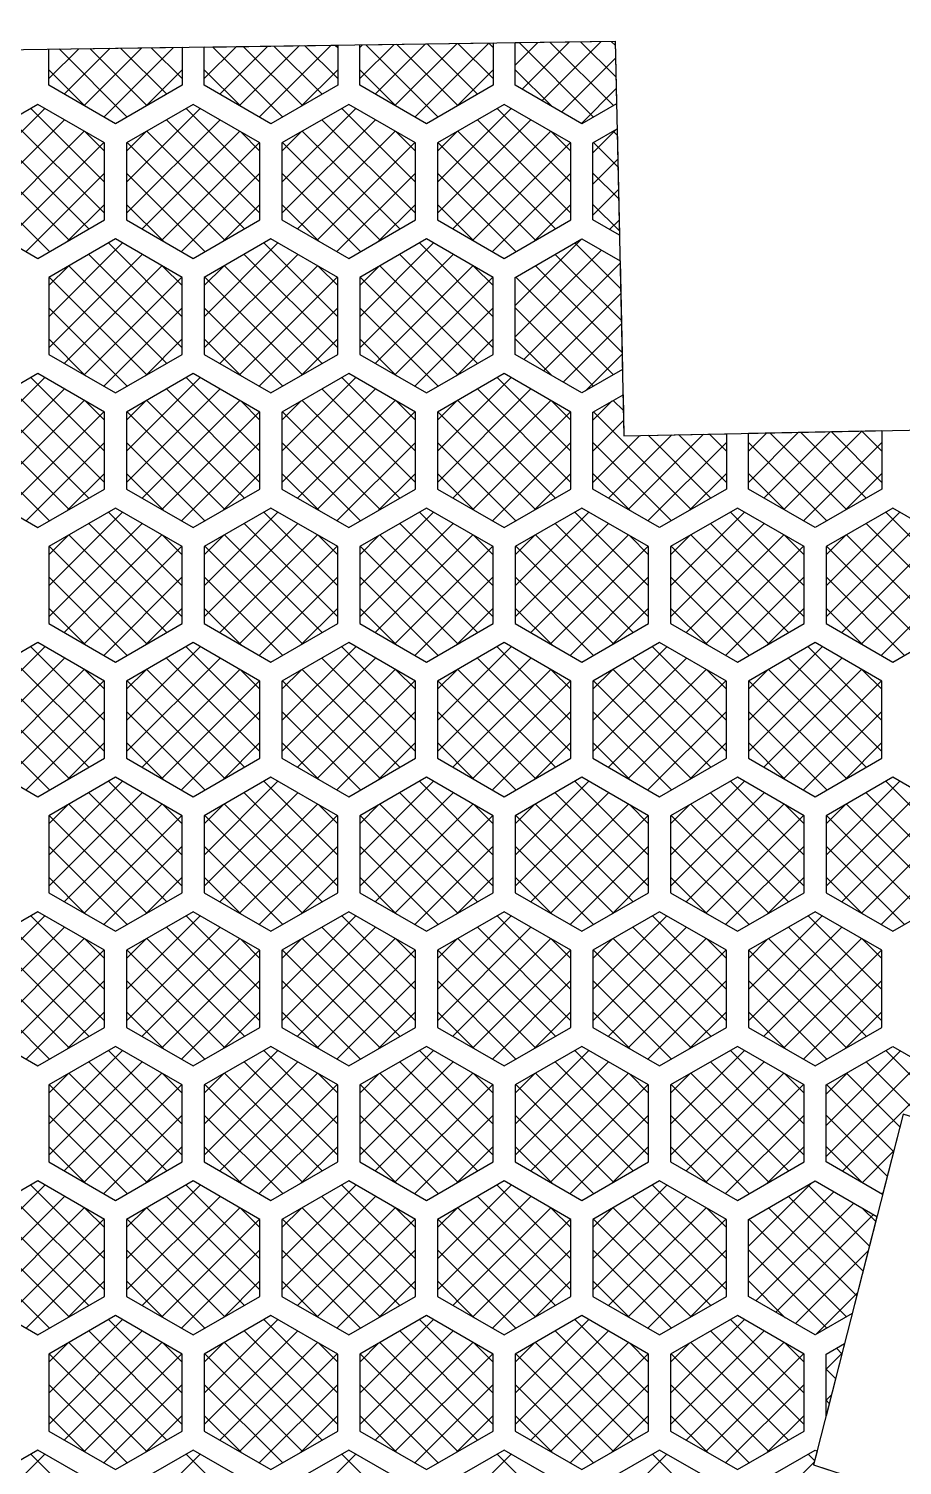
# Model space of a CAD drawing. Header units: millimetres. Extents: x -54 to 79, y -33 to 62.
# Drawn here: x -16.84 to 3, y 29.3 to 61.94 of the extents above; entities that cross this region are included whole.
import ezdxf

# ---------------------------------------------------------------- set-up
doc = ezdxf.new("R2010")
doc.units = ezdxf.units.MM
for name, color, linetype in [('fill', 4, 'Continuous'), ('outline', 3, 'Continuous'), ('pattern', 5, 'Continuous')]:
    doc.layers.add(name, color=color, linetype=linetype)

msp = doc.modelspace()

# ---------------------------------------------------------------- linework, layer by layer
at = {"layer": 'fill'}
for points in [[(-16.386, 60.807), (-15.706, 61.487)], [(-16.15, 61.481), (-14.604, 59.935)], [(-16.034, 60.452), (-14.989, 61.497)], [(-15.585, 60.194), (-14.272, 61.507)], [(-15.453, 61.49), (-14.156, 60.194)], [(-15.137, 59.935), (-13.555, 61.517)], [(-14.755, 61.5), (-13.708, 60.452)], [(-14.058, 61.51), (-13.355, 60.807)], [(-13.361, 61.519), (-13.355, 61.514)], [(-12.855, 60.807), (-12.125, 61.537)], [(-12.855, 61.514), (-12.842, 61.527)], [(-12.668, 61.529), (-11.073, 59.935)], [(-12.502, 60.452), (-11.408, 61.547)], [(-12.054, 60.194), (-10.691, 61.557)], [(-11.97, 61.539), (-10.625, 60.194)], [(-11.606, 59.935), (-9.974, 61.566)], [(-11.273, 61.548), (-10.177, 60.452)], [(-10.575, 61.558), (-9.824, 60.807)], [(-9.878, 61.568), (-9.824, 61.514)], [(-9.324, 60.807), (-8.545, 61.586)], [(-9.324, 61.514), (-9.262, 61.576)], [(-9.185, 61.577), (-7.542, 59.935)], [(-8.971, 60.452), (-7.827, 61.596)], [(-8.523, 60.194), (-7.11, 61.606)], [(-8.487, 61.587), (-7.094, 60.194)], [(-8.075, 59.935), (-6.393, 61.616)], [(-7.79, 61.597), (-6.646, 60.452)], [(-7.093, 61.607), (-6.293, 60.807)], [(-6.395, 61.616), (-6.293, 61.514)], [(-5.793, 61.114), (-5.275, 61.632)], [(-5.702, 61.626), (-4.011, 59.935)], [(-5.635, 60.565), (-4.558, 61.642)], [(-5.187, 60.306), (-3.841, 61.652)], [(-5.005, 61.636), (-3.563, 60.194)], [(-4.307, 61.645), (-3.502, 60.84)], [(-3.61, 61.655), (-3.518, 61.563)], [(-4.739, 60.047), (-3.512, 61.274)], [(-16.386, 61.009), (-15.55, 60.173)], [(-14.192, 60.173), (-13.355, 61.009)], [(-12.855, 61.009), (-12.019, 60.173)], [(-10.661, 60.173), (-9.824, 61.009)], [(-9.324, 61.009), (-8.487, 60.173)], [(-7.129, 60.173), (-6.293, 61.009)], [(-5.793, 61.009), (-4.956, 60.173)], [(-4.29, 59.788), (-3.497, 60.582)], [(-18.152, 58.456), (-16.477, 60.131)], [(-16.796, 60.131), (-15.121, 58.456)], [(-14.621, 58.456), (-12.946, 60.131)], [(-13.265, 60.131), (-11.59, 58.456)], [(-11.09, 58.456), (-9.415, 60.131)], [(-9.733, 60.131), (-8.058, 58.456)], [(-7.558, 58.456), (-5.884, 60.131)], [(-6.202, 60.131), (-4.527, 58.456)], [(-18.152, 57.749), (-16.028, 59.872)], [(-17.244, 59.872), (-15.121, 57.749)], [(-14.621, 57.749), (-12.497, 59.872)], [(-13.713, 59.872), (-11.59, 57.749)], [(-11.09, 57.749), (-8.966, 59.872)], [(-10.182, 59.872), (-8.058, 57.749)], [(-7.558, 57.749), (-5.435, 59.872)], [(-6.651, 59.872), (-4.527, 57.749)], [(-17.799, 57.394), (-15.58, 59.613)], [(-17.692, 59.613), (-15.473, 57.394)], [(-15.558, 59.601), (-15.121, 59.163)], [(-14.621, 59.163), (-14.183, 59.601)], [(-14.268, 57.394), (-12.049, 59.613)], [(-14.161, 59.613), (-11.942, 57.394)], [(-12.027, 59.601), (-11.59, 59.163)], [(-11.09, 59.163), (-10.652, 59.601)], [(-10.737, 57.394), (-8.518, 59.613)], [(-10.63, 59.613), (-8.411, 57.394)], [(-8.496, 59.601), (-8.058, 59.163)], [(-7.558, 59.163), (-7.121, 59.601)], [(-7.206, 57.394), (-4.987, 59.613)], [(-7.099, 59.613), (-4.88, 57.394)], [(-4.965, 59.601), (-4.527, 59.163)], [(-4.027, 59.12), (-3.489, 59.659)], [(-3.568, 59.613), (-3.473, 59.519)], [(-18.14, 59.354), (-15.922, 57.136)], [(-17.351, 57.136), (-15.132, 59.354)], [(-14.609, 59.354), (-12.39, 57.136)], [(-13.82, 57.136), (-11.601, 59.354)], [(-11.078, 59.354), (-8.859, 57.136)], [(-10.289, 57.136), (-8.07, 59.354)], [(-7.547, 59.354), (-5.328, 57.136)], [(-6.758, 57.136), (-4.539, 59.354)], [(-4.016, 59.354), (-3.457, 58.796)], [(-4.027, 58.413), (-3.461, 58.979)], [(-18.152, 58.659), (-16.37, 56.877)], [(-16.903, 56.877), (-15.121, 58.659)], [(-14.621, 58.659), (-12.839, 56.877)], [(-13.371, 56.877), (-11.59, 58.659)], [(-11.09, 58.659), (-9.308, 56.877)], [(-9.84, 56.877), (-8.058, 58.659)], [(-7.558, 58.659), (-5.777, 56.877)], [(-6.309, 56.877), (-4.527, 58.659)], [(-4.027, 58.659), (-3.442, 58.073)], [(-4.027, 57.706), (-3.446, 58.287)], [(-15.957, 57.115), (-15.121, 57.951)], [(-14.621, 57.951), (-13.784, 57.115)], [(-12.426, 57.115), (-11.59, 57.951)], [(-11.09, 57.951), (-10.253, 57.115)], [(-8.895, 57.115), (-8.058, 57.951)], [(-7.558, 57.951), (-6.722, 57.115)], [(-5.364, 57.115), (-4.527, 57.951)], [(-4.027, 57.951), (-3.426, 57.35)], [(-3.648, 57.379), (-3.431, 57.595)], [(-5.793, 55.649), (-4.277, 57.165)], [(-16.386, 55.398), (-14.711, 57.073)], [(-16.386, 54.691), (-14.263, 56.814)], [(-15.478, 56.814), (-13.355, 54.691)], [(-15.03, 57.073), (-13.355, 55.398)], [(-12.855, 55.398), (-11.18, 57.073)], [(-12.855, 54.691), (-10.732, 56.814)], [(-11.947, 56.814), (-9.824, 54.691)], [(-11.499, 57.073), (-9.824, 55.398)], [(-9.324, 55.398), (-7.649, 57.073)], [(-9.324, 54.691), (-7.201, 56.814)], [(-8.416, 56.814), (-6.293, 54.691)], [(-7.968, 57.073), (-6.293, 55.398)], [(-5.793, 54.942), (-3.829, 56.906)], [(-4.885, 56.814), (-3.381, 55.31)], [(-4.437, 57.073), (-3.397, 56.033)], [(-16.386, 56.105), (-15.949, 56.542)], [(-16.034, 54.336), (-13.815, 56.555)], [(-15.927, 56.555), (-13.708, 54.336)], [(-13.793, 56.542), (-13.355, 56.105)], [(-12.855, 56.105), (-12.418, 56.542)], [(-12.502, 54.336), (-10.284, 56.555)], [(-12.396, 56.555), (-10.177, 54.336)], [(-10.261, 56.542), (-9.824, 56.105)], [(-9.324, 56.105), (-8.887, 56.542)], [(-8.971, 54.336), (-6.752, 56.555)], [(-8.864, 56.555), (-6.646, 54.336)], [(-6.73, 56.542), (-6.293, 56.105)], [(-5.6, 54.428), (-3.41, 56.618)], [(-5.333, 56.555), (-3.365, 54.587)], [(-16.375, 56.296), (-14.156, 54.078)], [(-15.585, 54.078), (-13.366, 56.296)], [(-12.844, 56.296), (-10.625, 54.078)], [(-12.054, 54.078), (-9.835, 56.296)], [(-9.313, 56.296), (-7.094, 54.078)], [(-8.523, 54.078), (-6.304, 56.296)], [(-5.782, 56.296), (-3.563, 54.078)], [(-5.151, 54.17), (-3.394, 55.926)], [(-16.386, 55.601), (-14.604, 53.819)], [(-15.137, 53.819), (-13.355, 55.601)], [(-12.855, 55.601), (-11.073, 53.819)], [(-11.606, 53.819), (-9.824, 55.601)], [(-9.324, 55.601), (-7.542, 53.819)], [(-8.075, 53.819), (-6.293, 55.601)], [(-5.793, 55.601), (-4.011, 53.819)], [(-4.703, 53.911), (-3.379, 55.234)], [(-16.386, 54.893), (-15.55, 54.057)], [(-14.192, 54.057), (-13.355, 54.893)], [(-12.855, 54.893), (-12.019, 54.057)], [(-10.661, 54.057), (-9.824, 54.893)], [(-9.324, 54.893), (-8.487, 54.057)], [(-7.129, 54.057), (-6.293, 54.893)], [(-5.793, 54.893), (-4.956, 54.057)], [(-4.193, 53.714), (-3.364, 54.543)], [(-18.152, 52.34), (-16.477, 54.015)], [(-16.796, 54.015), (-15.121, 52.34)], [(-14.621, 52.34), (-12.946, 54.015)], [(-13.265, 54.015), (-11.59, 52.34)], [(-11.09, 52.34), (-9.415, 54.015)], [(-9.733, 54.015), (-8.058, 52.34)], [(-7.558, 52.34), (-5.884, 54.015)], [(-6.202, 54.015), (-4.527, 52.34)], [(-18.152, 51.633), (-16.028, 53.756)], [(-17.244, 53.756), (-15.121, 51.633)], [(-14.621, 51.633), (-12.497, 53.756)], [(-13.713, 53.756), (-11.59, 51.633)], [(-11.09, 51.633), (-8.966, 53.756)], [(-10.182, 53.756), (-8.058, 51.633)], [(-7.558, 51.633), (-5.435, 53.756)], [(-6.651, 53.756), (-4.527, 51.633)], [(-18.14, 53.238), (-15.922, 51.019)], [(-17.799, 51.278), (-15.58, 53.497)], [(-17.692, 53.497), (-15.473, 51.278)], [(-17.351, 51.019), (-15.132, 53.238)], [(-15.558, 53.484), (-15.121, 53.047)], [(-14.621, 53.047), (-14.183, 53.484)], [(-14.609, 53.238), (-12.39, 51.019)], [(-14.268, 51.278), (-12.049, 53.497)], [(-14.161, 53.497), (-11.942, 51.278)], [(-13.82, 51.019), (-11.601, 53.238)], [(-12.027, 53.484), (-11.59, 53.047)], [(-11.09, 53.047), (-10.652, 53.484)], [(-11.078, 53.238), (-8.859, 51.019)], [(-10.737, 51.278), (-8.518, 53.497)], [(-10.63, 53.497), (-8.411, 51.278)], [(-10.289, 51.019), (-8.07, 53.238)], [(-8.496, 53.484), (-8.058, 53.047)], [(-7.558, 53.047), (-7.121, 53.484)], [(-7.547, 53.238), (-5.328, 51.019)], [(-7.206, 51.278), (-4.987, 53.497)], [(-7.099, 53.497), (-4.88, 51.278)], [(-6.758, 51.019), (-4.539, 53.238)], [(-4.965, 53.484), (-4.527, 53.047)], [(-4.027, 53.047), (-3.59, 53.484)], [(-4.016, 53.238), (-1.797, 51.019)], [(-3.568, 53.497), (-3.336, 53.266)], [(-4.027, 52.34), (-3.331, 53.036)], [(-4.027, 51.633), (-2.959, 52.702)], [(-3.675, 51.278), (-2.237, 52.716)], [(-3.226, 51.019), (-1.516, 52.73)], [(-2.776, 52.705), (-1.349, 51.278)], [(-2.082, 52.719), (-0.996, 51.633)], [(-1.389, 52.733), (-0.996, 52.34)], [(-0.496, 51.633), (0.644, 52.773)], [(-0.496, 52.34), (-0.078, 52.759)], [(-0.144, 51.278), (1.365, 52.787)], [(-0.007, 52.76), (1.734, 51.019)], [(0.305, 51.019), (2.087, 52.801)], [(0.687, 52.774), (2.182, 51.278)], [(1.38, 52.787), (2.535, 51.633)], [(2.074, 52.801), (2.535, 52.34)], [(-18.152, 52.543), (-16.37, 50.761)], [(-16.903, 50.761), (-15.121, 52.543)], [(-14.621, 52.543), (-12.839, 50.761)], [(-13.371, 50.761), (-11.59, 52.543)], [(-11.09, 52.543), (-9.308, 50.761)], [(-9.84, 50.761), (-8.058, 52.543)], [(-7.558, 52.543), (-5.777, 50.761)], [(-6.309, 50.761), (-4.527, 52.543)], [(-4.027, 52.543), (-2.245, 50.761)], [(-2.778, 50.761), (-0.996, 52.543)], [(-0.496, 52.543), (1.286, 50.761)], [(0.753, 50.761), (2.535, 52.543)], [(-15.957, 50.999), (-15.121, 51.835)], [(-14.621, 51.835), (-13.784, 50.999)], [(-12.426, 50.999), (-11.59, 51.835)], [(-11.09, 51.835), (-10.253, 50.999)], [(-8.895, 50.999), (-8.058, 51.835)], [(-7.558, 51.835), (-6.722, 50.999)], [(-5.364, 50.999), (-4.527, 51.835)], [(-4.027, 51.835), (-3.191, 50.999)], [(-1.833, 50.999), (-0.996, 51.835)], [(-0.496, 51.835), (0.34, 50.999)], [(1.698, 50.999), (2.535, 51.835)], [(-16.386, 49.282), (-14.711, 50.957)], [(-15.03, 50.957), (-13.355, 49.282)], [(-12.855, 49.282), (-11.18, 50.957)], [(-11.499, 50.957), (-9.824, 49.282)], [(-9.324, 49.282), (-7.649, 50.957)], [(-7.968, 50.957), (-6.293, 49.282)], [(-5.793, 49.282), (-4.118, 50.957)], [(-4.437, 50.957), (-2.762, 49.282)], [(-2.262, 49.282), (-0.587, 50.957)], [(-0.906, 50.957), (0.769, 49.282)], [(1.269, 49.282), (2.944, 50.957)], [(2.625, 50.957), (4.3, 49.282)], [(-16.386, 48.575), (-14.263, 50.698)], [(-15.478, 50.698), (-13.355, 48.575)], [(-12.855, 48.575), (-10.732, 50.698)], [(-11.947, 50.698), (-9.824, 48.575)], [(-9.324, 48.575), (-7.201, 50.698)], [(-8.416, 50.698), (-6.293, 48.575)], [(-5.793, 48.575), (-3.67, 50.698)], [(-4.885, 50.698), (-2.762, 48.575)], [(-2.262, 48.575), (-0.139, 50.698)], [(-1.354, 50.698), (0.769, 48.575)], [(1.269, 48.575), (3.393, 50.698)], [(2.177, 50.698), (4.3, 48.575)], [(-16.386, 49.989), (-15.949, 50.426)], [(-16.034, 48.22), (-13.815, 50.439)], [(-15.927, 50.439), (-13.708, 48.22)], [(-13.793, 50.426), (-13.355, 49.989)], [(-12.855, 49.989), (-12.418, 50.426)], [(-12.502, 48.22), (-10.284, 50.439)], [(-12.396, 50.439), (-10.177, 48.22)], [(-10.261, 50.426), (-9.824, 49.989)], [(-9.324, 49.989), (-8.887, 50.426)], [(-8.971, 48.22), (-6.752, 50.439)], [(-8.864, 50.439), (-6.646, 48.22)], [(-6.73, 50.426), (-6.293, 49.989)], [(-5.793, 49.989), (-5.355, 50.426)], [(-5.44, 48.22), (-3.221, 50.439)], [(-5.333, 50.439), (-3.114, 48.22)], [(-3.199, 50.426), (-2.762, 49.989)], [(-2.262, 49.989), (-1.824, 50.426)], [(-1.909, 48.22), (0.31, 50.439)], [(-1.802, 50.439), (0.417, 48.22)], [(0.332, 50.426), (0.769, 49.989)], [(1.269, 49.989), (1.707, 50.426)], [(1.622, 48.22), (3.841, 50.439)], [(1.729, 50.439), (3.948, 48.22)], [(-16.375, 50.18), (-14.156, 47.961)], [(-15.585, 47.961), (-13.366, 50.18)], [(-12.844, 50.18), (-10.625, 47.961)], [(-12.054, 47.961), (-9.835, 50.18)], [(-9.313, 50.18), (-7.094, 47.961)], [(-8.523, 47.961), (-6.304, 50.18)], [(-5.782, 50.18), (-3.563, 47.961)], [(-4.992, 47.961), (-2.773, 50.18)], [(-2.251, 50.18), (-0.032, 47.961)], [(-1.461, 47.961), (0.758, 50.18)], [(1.281, 50.18), (3.499, 47.961)], [(2.07, 47.961), (4.289, 50.18)], [(-16.386, 49.485), (-14.604, 47.703)], [(-15.137, 47.703), (-13.355, 49.485)], [(-12.855, 49.485), (-11.073, 47.703)], [(-11.606, 47.703), (-9.824, 49.485)], [(-9.324, 49.485), (-7.542, 47.703)], [(-8.075, 47.703), (-6.293, 49.485)], [(-5.793, 49.485), (-4.011, 47.703)], [(-4.544, 47.703), (-2.762, 49.485)], [(-2.262, 49.485), (-0.48, 47.703)], [(-1.013, 47.703), (0.769, 49.485)], [(1.269, 49.485), (3.051, 47.703)], [(2.518, 47.703), (4.3, 49.485)], [(-16.386, 48.777), (-15.55, 47.941)], [(-14.192, 47.941), (-13.355, 48.777)], [(-12.855, 48.777), (-12.019, 47.941)], [(-10.661, 47.941), (-9.824, 48.777)], [(-9.324, 48.777), (-8.487, 47.941)], [(-7.129, 47.941), (-6.293, 48.777)], [(-5.793, 48.777), (-4.956, 47.941)], [(-3.598, 47.941), (-2.762, 48.777)], [(-2.262, 48.777), (-1.425, 47.941)], [(-0.067, 47.941), (0.769, 48.777)], [(1.269, 48.777), (2.106, 47.941)], [(-18.152, 46.224), (-16.477, 47.899)], [(-16.796, 47.899), (-15.121, 46.224)], [(-14.621, 46.224), (-12.946, 47.899)], [(-13.265, 47.899), (-11.59, 46.224)], [(-11.09, 46.224), (-9.415, 47.899)], [(-9.733, 47.899), (-8.058, 46.224)], [(-7.558, 46.224), (-5.884, 47.899)], [(-6.202, 47.899), (-4.527, 46.224)], [(-4.027, 46.224), (-2.352, 47.899)], [(-2.671, 47.899), (-0.996, 46.224)], [(-0.496, 46.224), (1.179, 47.899)], [(0.86, 47.899), (2.535, 46.224)], [(-18.152, 45.517), (-16.028, 47.64)], [(-17.799, 45.162), (-15.58, 47.381)], [(-17.692, 47.381), (-15.473, 45.162)], [(-17.244, 47.64), (-15.121, 45.517)], [(-15.558, 47.368), (-15.121, 46.931)], [(-14.621, 45.517), (-12.497, 47.64)], [(-14.621, 46.931), (-14.183, 47.368)], [(-14.268, 45.162), (-12.049, 47.381)], [(-14.161, 47.381), (-11.942, 45.162)], [(-13.713, 47.64), (-11.59, 45.517)], [(-12.027, 47.368), (-11.59, 46.931)], [(-11.09, 45.517), (-8.966, 47.64)], [(-11.09, 46.931), (-10.652, 47.368)], [(-10.737, 45.162), (-8.518, 47.381)], [(-10.63, 47.381), (-8.411, 45.162)], [(-10.182, 47.64), (-8.058, 45.517)], [(-8.496, 47.368), (-8.058, 46.931)], [(-7.558, 45.517), (-5.435, 47.64)], [(-7.558, 46.931), (-7.121, 47.368)], [(-7.206, 45.162), (-4.987, 47.381)], [(-7.099, 47.381), (-4.88, 45.162)], [(-6.651, 47.64), (-4.527, 45.517)], [(-4.965, 47.368), (-4.527, 46.931)], [(-4.027, 45.517), (-1.904, 47.64)], [(-4.027, 46.931), (-3.59, 47.368)], [(-3.675, 45.162), (-1.456, 47.381)], [(-3.568, 47.381), (-1.349, 45.162)], [(-3.12, 47.64), (-0.996, 45.517)], [(-1.434, 47.368), (-0.996, 46.931)], [(-0.496, 45.517), (1.627, 47.64)], [(-0.496, 46.931), (-0.059, 47.368)], [(-0.144, 45.162), (2.075, 47.381)], [(-0.037, 47.381), (2.182, 45.162)], [(0.412, 47.64), (2.535, 45.517)], [(2.097, 47.368), (2.535, 46.931)], [(-18.14, 47.122), (-15.922, 44.903)], [(-17.351, 44.903), (-15.132, 47.122)], [(-14.609, 47.122), (-12.39, 44.903)], [(-13.82, 44.903), (-11.601, 47.122)], [(-11.078, 47.122), (-8.859, 44.903)], [(-10.289, 44.903), (-8.07, 47.122)], [(-7.547, 47.122), (-5.328, 44.903)], [(-6.758, 44.903), (-4.539, 47.122)], [(-4.016, 47.122), (-1.797, 44.903)], [(-3.226, 44.903), (-1.008, 47.122)], [(-0.485, 47.122), (1.734, 44.903)], [(0.305, 44.903), (2.524, 47.122)], [(-18.152, 46.427), (-16.37, 44.645)], [(-16.903, 44.645), (-15.121, 46.427)], [(-14.621, 46.427), (-12.839, 44.645)], [(-13.371, 44.645), (-11.59, 46.427)], [(-11.09, 46.427), (-9.308, 44.645)], [(-9.84, 44.645), (-8.058, 46.427)], [(-7.558, 46.427), (-5.777, 44.645)], [(-6.309, 44.645), (-4.527, 46.427)], [(-4.027, 46.427), (-2.245, 44.645)], [(-2.778, 44.645), (-0.996, 46.427)], [(-0.496, 46.427), (1.286, 44.645)], [(0.753, 44.645), (2.535, 46.427)], [(-15.957, 44.883), (-15.121, 45.719)], [(-14.621, 45.719), (-13.784, 44.883)], [(-12.426, 44.883), (-11.59, 45.719)], [(-11.09, 45.719), (-10.253, 44.883)], [(-8.895, 44.883), (-8.058, 45.719)], [(-7.558, 45.719), (-6.722, 44.883)], [(-5.364, 44.883), (-4.527, 45.719)], [(-4.027, 45.719), (-3.191, 44.883)], [(-1.833, 44.883), (-0.996, 45.719)], [(-0.496, 45.719), (0.34, 44.883)], [(1.698, 44.883), (2.535, 45.719)], [(-16.386, 43.166), (-14.711, 44.841)], [(-15.03, 44.841), (-13.355, 43.166)], [(-12.855, 43.166), (-11.18, 44.841)], [(-11.499, 44.841), (-9.824, 43.166)], [(-9.324, 43.166), (-7.649, 44.841)], [(-7.968, 44.841), (-6.293, 43.166)], [(-5.793, 43.166), (-4.118, 44.841)], [(-4.437, 44.841), (-2.762, 43.166)], [(-2.262, 43.166), (-0.587, 44.841)], [(-0.906, 44.841), (0.769, 43.166)], [(1.269, 43.166), (2.944, 44.841)], [(2.625, 44.841), (4.3, 43.166)], [(-16.386, 42.459), (-14.263, 44.582)], [(-15.478, 44.582), (-13.355, 42.459)], [(-12.855, 42.459), (-10.732, 44.582)], [(-11.947, 44.582), (-9.824, 42.459)], [(-9.324, 42.459), (-7.201, 44.582)], [(-8.416, 44.582), (-6.293, 42.459)], [(-5.793, 42.459), (-3.67, 44.582)], [(-4.885, 44.582), (-2.762, 42.459)], [(-2.262, 42.459), (-0.139, 44.582)], [(-1.354, 44.582), (0.769, 42.459)], [(1.269, 42.459), (3.393, 44.582)], [(2.177, 44.582), (4.3, 42.459)], [(-16.386, 43.873), (-15.949, 44.31)], [(-16.034, 42.104), (-13.815, 44.323)], [(-15.927, 44.323), (-13.708, 42.104)], [(-13.793, 44.31), (-13.355, 43.873)], [(-12.855, 43.873), (-12.418, 44.31)], [(-12.502, 42.104), (-10.284, 44.323)], [(-12.396, 44.323), (-10.177, 42.104)], [(-10.261, 44.31), (-9.824, 43.873)], [(-9.324, 43.873), (-8.887, 44.31)], [(-8.971, 42.104), (-6.752, 44.323)], [(-8.864, 44.323), (-6.646, 42.104)], [(-6.73, 44.31), (-6.293, 43.873)], [(-5.793, 43.873), (-5.355, 44.31)], [(-5.44, 42.104), (-3.221, 44.323)], [(-5.333, 44.323), (-3.114, 42.104)], [(-3.199, 44.31), (-2.762, 43.873)], [(-2.262, 43.873), (-1.824, 44.31)], [(-1.909, 42.104), (0.31, 44.323)], [(-1.802, 44.323), (0.417, 42.104)], [(0.332, 44.31), (0.769, 43.873)], [(1.269, 43.873), (1.707, 44.31)], [(1.622, 42.104), (3.841, 44.323)], [(1.729, 44.323), (3.948, 42.104)], [(-16.375, 44.064), (-14.156, 41.845)], [(-15.585, 41.845), (-13.366, 44.064)], [(-12.844, 44.064), (-10.625, 41.845)], [(-12.054, 41.845), (-9.835, 44.064)], [(-9.313, 44.064), (-7.094, 41.845)], [(-8.523, 41.845), (-6.304, 44.064)], [(-5.782, 44.064), (-3.563, 41.845)], [(-4.992, 41.845), (-2.773, 44.064)], [(-2.251, 44.064), (-0.032, 41.845)], [(-1.461, 41.845), (0.758, 44.064)], [(1.281, 44.064), (3.499, 41.845)], [(2.07, 41.845), (4.289, 44.064)], [(-16.386, 43.369), (-14.604, 41.587)], [(-15.137, 41.587), (-13.355, 43.369)], [(-12.855, 43.369), (-11.073, 41.587)], [(-11.606, 41.587), (-9.824, 43.369)], [(-9.324, 43.369), (-7.542, 41.587)], [(-8.075, 41.587), (-6.293, 43.369)], [(-5.793, 43.369), (-4.011, 41.587)], [(-4.544, 41.587), (-2.762, 43.369)], [(-2.262, 43.369), (-0.48, 41.587)], [(-1.013, 41.587), (0.769, 43.369)], [(1.269, 43.369), (3.051, 41.587)], [(2.518, 41.587), (4.3, 43.369)], [(-16.386, 42.661), (-15.55, 41.825)], [(-14.192, 41.825), (-13.355, 42.661)], [(-12.855, 42.661), (-12.019, 41.825)], [(-10.661, 41.825), (-9.824, 42.661)], [(-9.324, 42.661), (-8.487, 41.825)], [(-7.129, 41.825), (-6.293, 42.661)], [(-5.793, 42.661), (-4.956, 41.825)], [(-3.598, 41.825), (-2.762, 42.661)], [(-2.262, 42.661), (-1.425, 41.825)], [(-0.067, 41.825), (0.769, 42.661)], [(1.269, 42.661), (2.106, 41.825)], [(-18.152, 40.108), (-16.477, 41.783)], [(-16.796, 41.783), (-15.121, 40.108)], [(-14.621, 40.108), (-12.946, 41.783)], [(-13.265, 41.783), (-11.59, 40.108)], [(-11.09, 40.108), (-9.415, 41.783)], [(-9.733, 41.783), (-8.058, 40.108)], [(-7.558, 40.108), (-5.884, 41.783)], [(-6.202, 41.783), (-4.527, 40.108)], [(-4.027, 40.108), (-2.352, 41.783)], [(-2.671, 41.783), (-0.996, 40.108)], [(-0.496, 40.108), (1.179, 41.783)], [(0.86, 41.783), (2.535, 40.108)], [(-18.152, 39.401), (-16.028, 41.524)], [(-17.244, 41.524), (-15.121, 39.401)], [(-14.621, 39.401), (-12.497, 41.524)], [(-13.713, 41.524), (-11.59, 39.401)], [(-11.09, 39.401), (-8.966, 41.524)], [(-10.182, 41.524), (-8.058, 39.401)], [(-7.558, 39.401), (-5.435, 41.524)], [(-6.651, 41.524), (-4.527, 39.401)], [(-4.027, 39.401), (-1.904, 41.524)], [(-3.12, 41.524), (-0.996, 39.401)], [(-0.496, 39.401), (1.627, 41.524)], [(0.412, 41.524), (2.535, 39.401)], [(-17.799, 39.046), (-15.58, 41.265)], [(-17.692, 41.265), (-15.473, 39.046)], [(-15.558, 41.252), (-15.121, 40.815)], [(-14.621, 40.815), (-14.183, 41.252)], [(-14.268, 39.046), (-12.049, 41.265)], [(-14.161, 41.265), (-11.942, 39.046)], [(-12.027, 41.252), (-11.59, 40.815)], [(-11.09, 40.815), (-10.652, 41.252)], [(-10.737, 39.046), (-8.518, 41.265)], [(-10.63, 41.265), (-8.411, 39.046)], [(-8.496, 41.252), (-8.058, 40.815)], [(-7.558, 40.815), (-7.121, 41.252)], [(-7.206, 39.046), (-4.987, 41.265)], [(-7.099, 41.265), (-4.88, 39.046)], [(-4.965, 41.252), (-4.527, 40.815)], [(-4.027, 40.815), (-3.59, 41.252)], [(-3.675, 39.046), (-1.456, 41.265)], [(-3.568, 41.265), (-1.349, 39.046)], [(-1.434, 41.252), (-0.996, 40.815)], [(-0.496, 40.815), (-0.059, 41.252)], [(-0.144, 39.046), (2.075, 41.265)], [(-0.037, 41.265), (2.182, 39.046)], [(2.097, 41.252), (2.535, 40.815)], [(-18.14, 41.006), (-15.922, 38.787)], [(-17.351, 38.787), (-15.132, 41.006)], [(-14.609, 41.006), (-12.39, 38.787)], [(-13.82, 38.787), (-11.601, 41.006)], [(-11.078, 41.006), (-8.859, 38.787)], [(-10.289, 38.787), (-8.07, 41.006)], [(-7.547, 41.006), (-5.328, 38.787)], [(-6.758, 38.787), (-4.539, 41.006)], [(-4.016, 41.006), (-1.797, 38.787)], [(-3.226, 38.787), (-1.008, 41.006)], [(-0.485, 41.006), (1.734, 38.787)], [(0.305, 38.787), (2.524, 41.006)], [(-18.152, 40.311), (-16.37, 38.529)], [(-16.903, 38.529), (-15.121, 40.311)], [(-14.621, 40.311), (-12.839, 38.529)], [(-13.371, 38.529), (-11.59, 40.311)], [(-11.09, 40.311), (-9.308, 38.529)], [(-9.84, 38.529), (-8.058, 40.311)], [(-7.558, 40.311), (-5.777, 38.529)], [(-6.309, 38.529), (-4.527, 40.311)], [(-4.027, 40.311), (-2.245, 38.529)], [(-2.778, 38.529), (-0.996, 40.311)], [(-0.496, 40.311), (1.286, 38.529)], [(0.753, 38.529), (2.535, 40.311)], [(-15.957, 38.767), (-15.121, 39.603)], [(-14.621, 39.603), (-13.784, 38.767)], [(-12.426, 38.767), (-11.59, 39.603)], [(-11.09, 39.603), (-10.253, 38.767)], [(-8.895, 38.767), (-8.058, 39.603)], [(-7.558, 39.603), (-6.722, 38.767)], [(-5.364, 38.767), (-4.527, 39.603)], [(-4.027, 39.603), (-3.191, 38.767)], [(-1.833, 38.767), (-0.996, 39.603)], [(-0.496, 39.603), (0.34, 38.767)], [(1.698, 38.767), (2.535, 39.603)], [(-16.386, 37.05), (-14.711, 38.725)], [(-15.03, 38.725), (-13.355, 37.05)], [(-12.855, 37.05), (-11.18, 38.725)], [(-11.499, 38.725), (-9.824, 37.05)], [(-9.324, 37.05), (-7.649, 38.725)], [(-7.968, 38.725), (-6.293, 37.05)], [(-5.793, 37.05), (-4.118, 38.725)], [(-4.437, 38.725), (-2.762, 37.05)], [(-2.262, 37.05), (-0.587, 38.725)], [(-0.906, 38.725), (0.769, 37.05)], [(1.269, 37.023), (2.961, 38.715)], [(2.625, 38.725), (4.3, 37.05)], [(-16.386, 36.343), (-14.263, 38.466)], [(-16.386, 37.757), (-15.949, 38.194)], [(-16.034, 35.988), (-13.815, 38.207)], [(-15.927, 38.207), (-13.708, 35.988)], [(-15.478, 38.466), (-13.355, 36.343)], [(-13.793, 38.194), (-13.355, 37.757)], [(-12.855, 36.343), (-10.732, 38.466)], [(-12.855, 37.757), (-12.418, 38.194)], [(-12.502, 35.988), (-10.284, 38.207)], [(-12.396, 38.207), (-10.177, 35.988)], [(-11.947, 38.466), (-9.824, 36.343)], [(-10.261, 38.194), (-9.824, 37.757)], [(-9.324, 36.343), (-7.201, 38.466)], [(-9.324, 37.757), (-8.887, 38.194)], [(-8.971, 35.988), (-6.752, 38.207)], [(-8.864, 38.207), (-6.646, 35.988)], [(-8.416, 38.466), (-6.293, 36.343)], [(-6.73, 38.194), (-6.293, 37.757)], [(-5.793, 36.343), (-3.67, 38.466)], [(-5.793, 37.757), (-5.355, 38.194)], [(-5.44, 35.988), (-3.221, 38.207)], [(-5.333, 38.207), (-3.114, 35.988)], [(-4.885, 38.466), (-2.762, 36.343)], [(-3.199, 38.194), (-2.762, 37.757)], [(-2.262, 36.343), (-0.139, 38.466)], [(-2.262, 37.757), (-1.824, 38.194)], [(-1.909, 35.988), (0.31, 38.207)], [(-1.802, 38.207), (0.417, 35.988)], [(-1.354, 38.466), (0.769, 36.343)], [(0.332, 38.194), (0.769, 37.757)], [(1.269, 36.316), (3.41, 38.456)], [(1.269, 37.73), (1.77, 38.231)], [(1.639, 35.978), (3.858, 38.197)], [(1.729, 38.207), (2.944, 36.992)], [(2.177, 38.466), (3.525, 37.118)], [(-16.375, 37.948), (-14.156, 35.729)], [(-15.585, 35.729), (-13.366, 37.948)], [(-12.844, 37.948), (-10.625, 35.729)], [(-12.054, 35.729), (-9.835, 37.948)], [(-9.313, 37.948), (-7.094, 35.729)], [(-8.523, 35.729), (-6.304, 37.948)], [(-5.782, 37.948), (-3.563, 35.729)], [(-4.992, 35.729), (-2.773, 37.948)], [(-2.251, 37.948), (-0.032, 35.729)], [(-1.461, 35.729), (0.758, 37.948)], [(1.281, 37.948), (2.801, 36.428)], [(-16.386, 37.253), (-14.604, 35.471)], [(-15.137, 35.471), (-13.355, 37.253)], [(-12.855, 37.253), (-11.073, 35.471)], [(-11.606, 35.471), (-9.824, 37.253)], [(-9.324, 37.253), (-7.542, 35.471)], [(-8.075, 35.471), (-6.293, 37.253)], [(-5.793, 37.253), (-4.011, 35.471)], [(-4.544, 35.471), (-2.762, 37.253)], [(-2.262, 37.253), (-0.48, 35.471)], [(-1.013, 35.471), (0.769, 37.253)], [(1.269, 37.253), (2.657, 35.865)], [(-16.386, 36.545), (-15.55, 35.709)], [(-14.192, 35.709), (-13.355, 36.545)], [(-12.855, 36.545), (-12.019, 35.709)], [(-10.661, 35.709), (-9.824, 36.545)], [(-9.324, 36.545), (-8.487, 35.709)], [(-7.129, 35.709), (-6.293, 36.545)], [(-5.793, 36.545), (-4.956, 35.709)], [(-3.598, 35.709), (-2.762, 36.545)], [(-2.262, 36.545), (-1.425, 35.709)], [(-0.067, 35.709), (0.769, 36.545)], [(1.269, 36.545), (2.106, 35.709)], [(2.087, 35.72), (2.802, 36.435)], [(-18.152, 33.992), (-16.477, 35.667)], [(-16.796, 35.667), (-15.121, 33.992)], [(-14.621, 33.992), (-12.946, 35.667)], [(-13.265, 35.667), (-11.59, 33.992)], [(-11.09, 33.992), (-9.415, 35.667)], [(-9.733, 35.667), (-8.058, 33.992)], [(-7.558, 33.992), (-5.884, 35.667)], [(-6.202, 35.667), (-4.527, 33.992)], [(-4.027, 33.992), (-2.352, 35.667)], [(-2.671, 35.667), (-0.996, 33.992)], [(-0.496, 34.276), (0.941, 35.713)], [(0.86, 35.667), (2.252, 34.275)], [(-18.152, 33.285), (-16.028, 35.408)], [(-17.244, 35.408), (-15.121, 33.285)], [(-14.621, 33.285), (-12.497, 35.408)], [(-13.713, 35.408), (-11.59, 33.285)], [(-11.09, 33.285), (-8.966, 35.408)], [(-10.182, 35.408), (-8.058, 33.285)], [(-7.558, 33.285), (-5.435, 35.408)], [(-6.651, 35.408), (-4.527, 33.285)], [(-4.027, 33.285), (-1.904, 35.408)], [(-3.12, 35.408), (-0.996, 33.285)], [(-0.496, 33.569), (1.447, 35.512)], [(0.412, 35.408), (2.108, 33.712)], [(2.536, 35.461), (2.56, 35.486)], [(-17.799, 32.93), (-15.58, 35.149)], [(-17.692, 35.149), (-15.473, 32.93)], [(-15.558, 35.136), (-15.121, 34.699)], [(-14.621, 34.699), (-14.183, 35.136)], [(-14.268, 32.93), (-12.049, 35.149)], [(-14.161, 35.149), (-11.942, 32.93)], [(-12.027, 35.136), (-11.59, 34.699)], [(-11.09, 34.699), (-10.652, 35.136)], [(-10.737, 32.93), (-8.518, 35.149)], [(-10.63, 35.149), (-8.411, 32.93)], [(-8.496, 35.136), (-8.058, 34.699)], [(-7.558, 34.699), (-7.121, 35.136)], [(-7.206, 32.93), (-4.987, 35.149)], [(-7.099, 35.149), (-4.88, 32.93)], [(-4.965, 35.136), (-4.527, 34.699)], [(-4.027, 34.699), (-3.59, 35.136)], [(-3.675, 32.93), (-1.456, 35.149)], [(-3.568, 35.149), (-1.349, 32.93)], [(-1.434, 35.136), (-0.996, 34.699)], [(-0.324, 33.034), (1.895, 35.253)], [(-0.037, 35.149), (1.964, 33.148)], [(0.124, 32.776), (2.343, 34.995)], [(2.097, 35.136), (2.395, 34.838)], [(-18.14, 34.89), (-15.922, 32.671)], [(-17.351, 32.671), (-15.132, 34.89)], [(-14.609, 34.89), (-12.39, 32.671)], [(-13.82, 32.671), (-11.601, 34.89)], [(-11.078, 34.89), (-8.859, 32.671)], [(-10.289, 32.671), (-8.07, 34.89)], [(-7.547, 34.89), (-5.328, 32.671)], [(-6.758, 32.671), (-4.539, 34.89)], [(-4.016, 34.89), (-1.797, 32.671)], [(-3.226, 32.671), (-1.008, 34.89)], [(-0.485, 34.89), (1.734, 32.671)], [(-18.152, 34.194), (-16.37, 32.413)], [(-16.903, 32.413), (-15.121, 34.194)], [(-14.621, 34.194), (-12.839, 32.413)], [(-13.371, 32.413), (-11.59, 34.194)], [(-11.09, 34.194), (-9.308, 32.413)], [(-9.84, 32.413), (-8.058, 34.194)], [(-7.558, 34.194), (-5.777, 32.413)], [(-6.309, 32.413), (-4.527, 34.194)], [(-4.027, 34.194), (-2.245, 32.413)], [(-2.778, 32.413), (-0.996, 34.194)], [(-0.496, 34.194), (1.286, 32.413)], [(0.572, 32.517), (2.224, 34.169)], [(-15.957, 32.651), (-15.121, 33.487)], [(-14.621, 33.487), (-13.784, 32.651)], [(-12.426, 32.651), (-11.59, 33.487)], [(-11.09, 33.487), (-10.253, 32.651)], [(-8.895, 32.651), (-8.058, 33.487)], [(-7.558, 33.487), (-6.722, 32.651)], [(-5.364, 32.651), (-4.527, 33.487)], [(-4.027, 33.487), (-3.191, 32.651)], [(-1.833, 32.651), (-0.996, 33.487)], [(-0.496, 33.487), (0.34, 32.651)], [(1.025, 32.262), (1.982, 33.22)], [(-16.386, 30.934), (-14.711, 32.609)], [(-16.386, 30.227), (-14.263, 32.35)], [(-15.478, 32.35), (-13.355, 30.227)], [(-15.03, 32.609), (-13.355, 30.934)], [(-12.855, 30.934), (-11.18, 32.609)], [(-12.855, 30.227), (-10.732, 32.35)], [(-11.947, 32.35), (-9.824, 30.227)], [(-11.499, 32.609), (-9.824, 30.934)], [(-9.324, 30.934), (-7.649, 32.609)], [(-9.324, 30.227), (-7.201, 32.35)], [(-8.416, 32.35), (-6.293, 30.227)], [(-7.968, 32.609), (-6.293, 30.934)], [(-5.793, 30.934), (-4.118, 32.609)], [(-5.793, 30.227), (-3.67, 32.35)], [(-4.885, 32.35), (-2.762, 30.227)], [(-4.437, 32.609), (-2.762, 30.934)], [(-2.262, 30.934), (-0.587, 32.609)], [(-2.262, 30.227), (-0.139, 32.35)], [(-1.354, 32.35), (0.769, 30.227)], [(-0.906, 32.609), (0.769, 30.934)], [(-16.386, 31.641), (-15.949, 32.078)], [(-16.034, 29.872), (-13.815, 32.091)], [(-15.927, 32.091), (-13.708, 29.872)], [(-13.793, 32.078), (-13.355, 31.641)], [(-12.855, 31.641), (-12.418, 32.078)], [(-12.502, 29.872), (-10.284, 32.091)], [(-12.396, 32.091), (-10.177, 29.872)], [(-10.261, 32.078), (-9.824, 31.641)], [(-9.324, 31.641), (-8.887, 32.078)], [(-8.971, 29.872), (-6.752, 32.091)], [(-8.864, 32.091), (-6.646, 29.872)], [(-6.73, 32.078), (-6.293, 31.641)], [(-5.793, 31.641), (-5.355, 32.078)], [(-5.44, 29.872), (-3.221, 32.091)], [(-5.333, 32.091), (-3.114, 29.872)], [(-3.199, 32.078), (-2.762, 31.641)], [(-2.262, 31.641), (-1.824, 32.078)], [(-1.909, 29.872), (0.31, 32.091)], [(-1.802, 32.091), (0.417, 29.872)], [(0.332, 32.078), (0.769, 31.641)], [(-16.375, 31.832), (-14.156, 29.613)], [(-15.585, 29.613), (-13.366, 31.832)], [(-12.844, 31.832), (-10.625, 29.613)], [(-12.054, 29.613), (-9.835, 31.832)], [(-9.313, 31.832), (-7.094, 29.613)], [(-8.523, 29.613), (-6.304, 31.832)], [(-5.782, 31.832), (-3.563, 29.613)], [(-4.992, 29.613), (-2.773, 31.832)], [(-2.251, 31.832), (-0.032, 29.613)], [(-1.461, 29.613), (0.758, 31.832)], [(1.269, 31.484), (1.632, 31.847)], [(1.501, 31.96), (1.629, 31.832)], [(1.269, 31.484), (1.485, 31.269)], [(-16.386, 31.136), (-14.604, 29.355)], [(-15.137, 29.355), (-13.355, 31.136)], [(-12.855, 31.136), (-11.073, 29.355)], [(-11.606, 29.355), (-9.824, 31.136)], [(-9.324, 31.136), (-7.542, 29.355)], [(-8.075, 29.355), (-6.293, 31.136)], [(-5.793, 31.136), (-4.011, 29.355)], [(-4.544, 29.355), (-2.762, 31.136)], [(-2.262, 31.136), (-0.48, 29.355)], [(-1.013, 29.355), (0.769, 31.136)], [(1.269, 30.777), (1.39, 30.898)], [(1.269, 30.777), (1.341, 30.705)], [(-16.386, 30.429), (-15.55, 29.593)], [(-14.192, 29.593), (-13.355, 30.429)], [(-12.855, 30.429), (-12.019, 29.593)], [(-10.661, 29.593), (-9.824, 30.429)], [(-9.324, 30.429), (-8.487, 29.593)], [(-7.129, 29.593), (-6.293, 30.429)], [(-5.793, 30.429), (-4.956, 29.593)], [(-3.598, 29.593), (-2.762, 30.429)], [(-2.262, 30.429), (-1.425, 29.593)], [(-0.067, 29.593), (0.769, 30.429)], [(-18.152, 27.876), (-16.477, 29.551)], [(-16.796, 29.551), (-15.121, 27.876)], [(-14.621, 27.876), (-12.946, 29.551)], [(-13.265, 29.551), (-11.59, 27.876)], [(-11.09, 27.876), (-9.415, 29.551)], [(-9.733, 29.551), (-8.058, 27.876)], [(-7.558, 27.876), (-5.884, 29.551)], [(-6.202, 29.551), (-4.527, 27.876)], [(-4.027, 27.876), (-2.352, 29.551)], [(-2.671, 29.551), (-0.996, 27.876)], [(0.86, 29.551), (1.009, 29.402)], [(-0.496, 27.876), (1.001, 29.373)]]:
    msp.add_lwpolyline(points, dxfattribs=at)
at = {"layer": 'outline'}
for points in [[(-32.396, 16.646), (-27.912, 34.14), (-27.612, 37.037), (-27.672, 39.777), (-28.632, 49.066), (-31.522, 55.342), (-36.851, 61.193), (-3.52, 61.656), (-3.324, 52.694), (14.976, 53.056), (15.105, 61.941), (27.743, 61.75), (39.158, 61.852)], [(35.52, 52.009), (30.102, 50.922), (23.987, 48.463), (18.453, 44.589), (14.64, 41.041), (11.754, 34.505), (3.018, 37.279), (0.985, 29.309), (8.922, 26.687)]]:
    msp.add_lwpolyline(points, dxfattribs=at)
at = {"layer": 'pattern'}
for points in [[(-13.355, 61.52), (-13.355, 60.656), (-14.871, 59.781), (-16.386, 60.656), (-16.386, 61.477)], [(-9.824, 61.569), (-9.824, 60.656), (-11.34, 59.781), (-12.855, 60.656), (-12.855, 61.526)], [(-6.293, 61.618), (-6.293, 60.656), (-7.808, 59.781), (-9.324, 60.656), (-9.324, 61.576)], [(-3.52, 61.656), (-3.489, 60.236), (-4.277, 59.781), (-5.793, 60.656), (-5.793, 61.625)], [(-15.121, 59.348), (-16.636, 60.223), (-18.152, 59.348), (-18.152, 57.598), (-16.636, 56.723), (-15.121, 57.598)], [(-11.59, 59.348), (-13.105, 60.223), (-14.621, 59.348), (-14.621, 57.598), (-13.105, 56.723), (-11.59, 57.598)], [(-8.058, 59.348), (-9.574, 60.223), (-11.09, 59.348), (-11.09, 57.598), (-9.574, 56.723), (-8.058, 57.598)], [(-4.527, 59.348), (-6.043, 60.223), (-7.558, 59.348), (-7.558, 57.598), (-6.043, 56.723), (-4.527, 57.598)], [(-3.424, 57.249), (-4.027, 57.598), (-4.027, 59.348), (-3.477, 59.666)], [(-13.355, 56.29), (-14.871, 57.165), (-16.386, 56.29), (-16.386, 54.54), (-14.871, 53.665), (-13.355, 54.54)], [(-9.824, 56.29), (-11.34, 57.165), (-12.855, 56.29), (-12.855, 54.54), (-11.34, 53.665), (-9.824, 54.54)], [(-6.293, 56.29), (-7.808, 57.165), (-9.324, 56.29), (-9.324, 54.54), (-7.808, 53.665), (-6.293, 54.54)], [(-3.357, 54.197), (-4.277, 53.665), (-5.793, 54.54), (-5.793, 56.29), (-4.277, 57.165), (-3.411, 56.665)], [(-15.121, 53.232), (-16.636, 54.107), (-18.152, 53.232), (-18.152, 51.482), (-16.636, 50.607), (-15.121, 51.482)], [(-11.59, 53.232), (-13.105, 54.107), (-14.621, 53.232), (-14.621, 51.482), (-13.105, 50.607), (-11.59, 51.482)], [(-8.058, 53.232), (-9.574, 54.107), (-11.09, 53.232), (-11.09, 51.482), (-9.574, 50.607), (-8.058, 51.482)], [(-4.527, 53.232), (-6.043, 54.107), (-7.558, 53.232), (-7.558, 51.482), (-6.043, 50.607), (-4.527, 51.482)], [(-3.324, 52.694), (-0.996, 52.74), (-0.996, 51.482), (-2.512, 50.607), (-4.027, 51.482), (-4.027, 53.232), (-3.344, 53.626)], [(2.535, 52.81), (2.535, 51.482), (1.019, 50.607), (-0.496, 51.482), (-0.496, 52.75)], [(-13.355, 50.174), (-14.871, 51.049), (-16.386, 50.174), (-16.386, 48.424), (-14.871, 47.549), (-13.355, 48.424)], [(-9.824, 50.174), (-11.34, 51.049), (-12.855, 50.174), (-12.855, 48.424), (-11.34, 47.549), (-9.824, 48.424)], [(-6.293, 50.174), (-7.808, 51.049), (-9.324, 50.174), (-9.324, 48.424), (-7.808, 47.549), (-6.293, 48.424)], [(-2.762, 50.174), (-4.277, 51.049), (-5.793, 50.174), (-5.793, 48.424), (-4.277, 47.549), (-2.762, 48.424)], [(0.769, 50.174), (-0.746, 51.049), (-2.262, 50.174), (-2.262, 48.424), (-0.746, 47.549), (0.769, 48.424)], [(4.3, 50.174), (2.785, 51.049), (1.269, 50.174), (1.269, 48.424), (2.785, 47.549), (4.3, 48.424)], [(-15.121, 47.116), (-16.636, 47.991), (-18.152, 47.116), (-18.152, 45.366), (-16.636, 44.491), (-15.121, 45.366)], [(-11.59, 47.116), (-13.105, 47.991), (-14.621, 47.116), (-14.621, 45.366), (-13.105, 44.491), (-11.59, 45.366)], [(-8.058, 47.116), (-9.574, 47.991), (-11.09, 47.116), (-11.09, 45.366), (-9.574, 44.491), (-8.058, 45.366)], [(-4.527, 47.116), (-6.043, 47.991), (-7.558, 47.116), (-7.558, 45.366), (-6.043, 44.491), (-4.527, 45.366)], [(-0.996, 47.116), (-2.512, 47.991), (-4.027, 47.116), (-4.027, 45.366), (-2.512, 44.491), (-0.996, 45.366)], [(2.535, 47.116), (1.019, 47.991), (-0.496, 47.116), (-0.496, 45.366), (1.019, 44.491), (2.535, 45.366)], [(-13.355, 44.058), (-14.871, 44.933), (-16.386, 44.058), (-16.386, 42.308), (-14.871, 41.433), (-13.355, 42.308)], [(-9.824, 44.058), (-11.34, 44.933), (-12.855, 44.058), (-12.855, 42.308), (-11.34, 41.433), (-9.824, 42.308)], [(-6.293, 44.058), (-7.808, 44.933), (-9.324, 44.058), (-9.324, 42.308), (-7.808, 41.433), (-6.293, 42.308)], [(-2.762, 44.058), (-4.277, 44.933), (-5.793, 44.058), (-5.793, 42.308), (-4.277, 41.433), (-2.762, 42.308)], [(0.769, 44.058), (-0.746, 44.933), (-2.262, 44.058), (-2.262, 42.308), (-0.746, 41.433), (0.769, 42.308)], [(4.3, 44.058), (2.785, 44.933), (1.269, 44.058), (1.269, 42.308), (2.785, 41.433), (4.3, 42.308)], [(-15.121, 41), (-16.636, 41.875), (-18.152, 41), (-18.152, 39.25), (-16.636, 38.375), (-15.121, 39.25)], [(-11.59, 41), (-13.105, 41.875), (-14.621, 41), (-14.621, 39.25), (-13.105, 38.375), (-11.59, 39.25)], [(-8.058, 41), (-9.574, 41.875), (-11.09, 41), (-11.09, 39.25), (-9.574, 38.375), (-8.058, 39.25)], [(-4.527, 41), (-6.043, 41.875), (-7.558, 41), (-7.558, 39.25), (-6.043, 38.375), (-4.527, 39.25)], [(-0.996, 41), (-2.512, 41.875), (-4.027, 41), (-4.027, 39.25), (-2.512, 38.375), (-0.996, 39.25)], [(2.535, 41), (1.019, 41.875), (-0.496, 41), (-0.496, 39.25), (1.019, 38.375), (2.535, 39.25)], [(-13.355, 37.942), (-14.871, 38.817), (-16.386, 37.942), (-16.386, 36.192), (-14.871, 35.317), (-13.355, 36.192)], [(-9.824, 37.942), (-11.34, 38.817), (-12.855, 37.942), (-12.855, 36.192), (-11.34, 35.317), (-9.824, 36.192)], [(-6.293, 37.942), (-7.808, 38.817), (-9.324, 37.942), (-9.324, 36.192), (-7.808, 35.317), (-6.293, 36.192)], [(-2.762, 37.942), (-4.277, 38.817), (-5.793, 37.942), (-5.793, 36.192), (-4.277, 35.317), (-2.762, 36.192)], [(0.769, 37.942), (-0.746, 38.817), (-2.262, 37.942), (-2.262, 36.192), (-0.746, 35.317), (0.769, 36.192)], [(3.018, 37.279), (2.552, 35.451), (1.269, 36.192), (1.269, 37.942), (2.785, 38.817), (4.3, 37.942), (4.3, 36.872)], [(-15.121, 34.884), (-16.636, 35.759), (-18.152, 34.884), (-18.152, 33.134), (-16.636, 32.259), (-15.121, 33.134)], [(-11.59, 34.884), (-13.105, 35.759), (-14.621, 34.884), (-14.621, 33.134), (-13.105, 32.259), (-11.59, 33.134)], [(-8.058, 34.884), (-9.574, 35.759), (-11.09, 34.884), (-11.09, 33.134), (-9.574, 32.259), (-8.058, 33.134)], [(-4.527, 34.884), (-6.043, 35.759), (-7.558, 34.884), (-7.558, 33.134), (-6.043, 32.259), (-4.527, 33.134)], [(-0.996, 34.884), (-2.512, 35.759), (-4.027, 34.884), (-4.027, 33.134), (-2.512, 32.259), (-0.996, 33.134)], [(1.861, 32.745), (1.019, 32.259), (-0.496, 33.134), (-0.496, 34.884), (1.019, 35.759), (2.423, 34.948)], [(-13.355, 31.826), (-14.871, 32.701), (-16.386, 31.826), (-16.386, 30.076), (-14.871, 29.201), (-13.355, 30.076)], [(-9.824, 31.826), (-11.34, 32.701), (-12.855, 31.826), (-12.855, 30.076), (-11.34, 29.201), (-9.824, 30.076)], [(-6.293, 31.826), (-7.808, 32.701), (-9.324, 31.826), (-9.324, 30.076), (-7.808, 29.201), (-6.293, 30.076)], [(-2.762, 31.826), (-4.277, 32.701), (-5.793, 31.826), (-5.793, 30.076), (-4.277, 29.201), (-2.762, 30.076)], [(0.769, 31.826), (-0.746, 32.701), (-2.262, 31.826), (-2.262, 30.076), (-0.746, 29.201), (0.769, 30.076)], [(1.269, 30.424), (1.269, 31.826), (1.689, 32.068)], [(-15.121, 28.768), (-16.636, 29.643), (-18.152, 28.768), (-18.152, 27.018), (-16.636, 26.143), (-15.121, 27.018)], [(-11.59, 28.768), (-13.105, 29.643), (-14.621, 28.768), (-14.621, 27.018), (-13.105, 26.143), (-11.59, 27.018)], [(-8.058, 28.768), (-9.574, 29.643), (-11.09, 28.768), (-11.09, 27.018), (-9.574, 26.143), (-8.058, 27.018)], [(-4.527, 28.768), (-6.043, 29.643), (-7.558, 28.768), (-7.558, 27.018), (-6.043, 26.143), (-4.527, 27.018)], [(-0.996, 28.768), (-2.512, 29.643), (-4.027, 28.768), (-4.027, 27.018), (-2.512, 26.143), (-0.996, 27.018)], [(0.985, 29.309), (2.417, 28.836), (2.535, 28.768), (2.535, 27.018), (1.019, 26.143), (-0.496, 27.018), (-0.496, 28.768), (1.019, 29.643), (1.064, 29.617)]]:
    msp.add_lwpolyline(points, close=True, dxfattribs=at)

doc.saveas('drawing.dxf')
